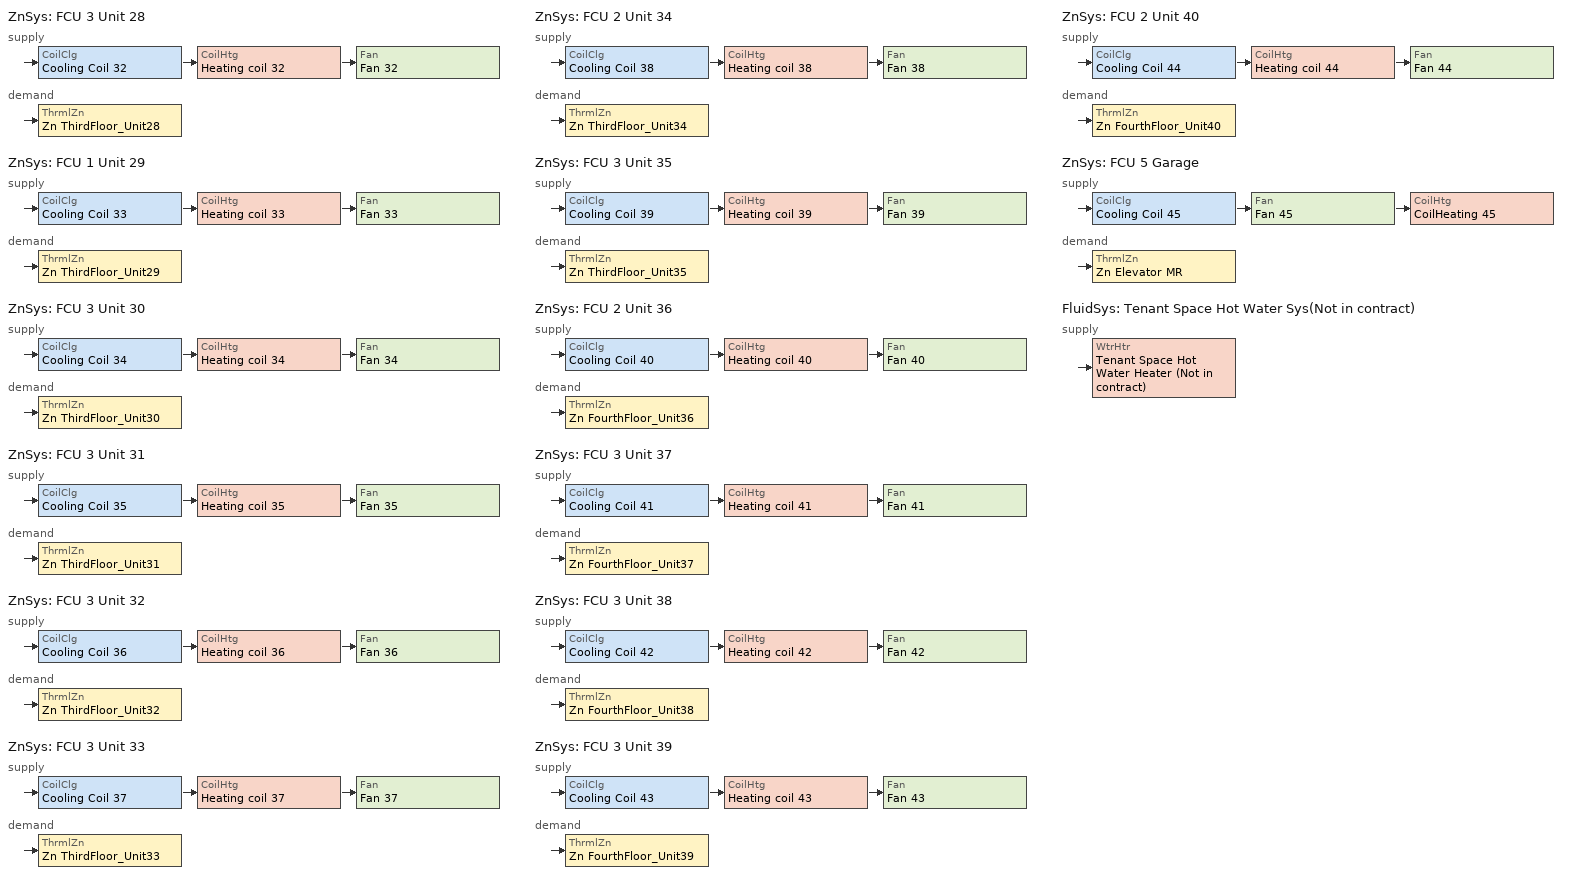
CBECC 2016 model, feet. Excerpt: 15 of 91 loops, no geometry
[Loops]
ZnSys 'FCU 3 Unit 28'
 supply: CoilClg 'Cooling Coil 32' > CoilHtg 'Heating coil 32' > Fan 'Fan 32'
 demand: ThrmlZn 'Zn ThirdFloor_Unit28'
ZnSys 'FCU 1 Unit 29'
 supply: CoilClg 'Cooling Coil 33' > CoilHtg 'Heating coil 33' > Fan 'Fan 33'
 demand: ThrmlZn 'Zn ThirdFloor_Unit29'
ZnSys 'FCU 3 Unit 30'
 supply: CoilClg 'Cooling Coil 34' > CoilHtg 'Heating coil 34' > Fan 'Fan 34'
 demand: ThrmlZn 'Zn ThirdFloor_Unit30'
ZnSys 'FCU 3 Unit 31'
 supply: CoilClg 'Cooling Coil 35' > CoilHtg 'Heating coil 35' > Fan 'Fan 35'
 demand: ThrmlZn 'Zn ThirdFloor_Unit31'
ZnSys 'FCU 3 Unit 32'
 supply: CoilClg 'Cooling Coil 36' > CoilHtg 'Heating coil 36' > Fan 'Fan 36'
 demand: ThrmlZn 'Zn ThirdFloor_Unit32'
ZnSys 'FCU 3 Unit 33'
 supply: CoilClg 'Cooling Coil 37' > CoilHtg 'Heating coil 37' > Fan 'Fan 37'
 demand: ThrmlZn 'Zn ThirdFloor_Unit33'
ZnSys 'FCU 2 Unit 34'
 supply: CoilClg 'Cooling Coil 38' > CoilHtg 'Heating coil 38' > Fan 'Fan 38'
 demand: ThrmlZn 'Zn ThirdFloor_Unit34'
ZnSys 'FCU 3 Unit 35'
 supply: CoilClg 'Cooling Coil 39' > CoilHtg 'Heating coil 39' > Fan 'Fan 39'
 demand: ThrmlZn 'Zn ThirdFloor_Unit35'
ZnSys 'FCU 2 Unit 36'
 supply: CoilClg 'Cooling Coil 40' > CoilHtg 'Heating coil 40' > Fan 'Fan 40'
 demand: ThrmlZn 'Zn FourthFloor_Unit36'
ZnSys 'FCU 3 Unit 37'
 supply: CoilClg 'Cooling Coil 41' > CoilHtg 'Heating coil 41' > Fan 'Fan 41'
 demand: ThrmlZn 'Zn FourthFloor_Unit37'
ZnSys 'FCU 3 Unit 38'
 supply: CoilClg 'Cooling Coil 42' > CoilHtg 'Heating coil 42' > Fan 'Fan 42'
 demand: ThrmlZn 'Zn FourthFloor_Unit38'
ZnSys 'FCU 3 Unit 39'
 supply: CoilClg 'Cooling Coil 43' > CoilHtg 'Heating coil 43' > Fan 'Fan 43'
 demand: ThrmlZn 'Zn FourthFloor_Unit39'
ZnSys 'FCU 2 Unit 40'
 supply: CoilClg 'Cooling Coil 44' > CoilHtg 'Heating coil 44' > Fan 'Fan 44'
 demand: ThrmlZn 'Zn FourthFloor_Unit40'
ZnSys 'FCU 5 Garage'
 supply: CoilClg 'Cooling Coil 45' > Fan 'Fan 45' > CoilHtg 'CoilHeating 45'
 demand: ThrmlZn 'Zn Elevator MR'
FluidSys 'Tenant Space Hot Water Sys(Not in contract)'
 supply: WtrHtr 'Tenant Space Hot Water Heater (Not in contract)'
[ZnSys] Status=New; Type=SZHP; SubType=Split1Phase; Cnt=1; ClgDsgnSupAirTemp=54; DuctIns=0; DuctLctn=Conditioned; HERSDuctReq=0; HERSDuctTested=0; NRCAMch02A=0; NRCAMch06A=0; NRCAMch07A=0; NRCAMch08A=0; NRCAMch10A=0; NRCAMch11A=0; NRCAMch12A=0; NRCAMch13A=0; NRCAMch14A=0; NRCAMch16A=0; NRCAMch18A=0
Name | FanCtrl | HtgDsgnSupAirTemp | IsComplexSys
FCU 3 Unit 28; FCU 1 Unit 29; FCU 3 Unit 30; FCU 3 Unit 31; FCU 3 Unit 32; FCU 3 Unit 33; FCU 2 Unit 34; FCU 3 Unit 35; FCU 2 Unit 36; FCU 3 Unit 37; FCU 3 Unit 38; FCU 3 Unit 39 | Cycling | 85 | 0
FCU 2 Unit 40 | Cycling | 85 | 1
FCU 5 Garage | Continuous |  | 0
[CoilClg] Type=DirectExpansion; FuelSrc=Electric; NumClgStages=1; BypassMinEffCheck=0; CndsrType=Air
Name | Sys | CapTotGrossRtd | CapTotNetRtd | DXSEER | DXEER
Cooling Coil 32 | FCU 3 Unit 28 | 18779.8 | 18000 | 18.5 | 12.5
Cooling Coil 33 | FCU 1 Unit 29 | 9389.91 | 9000 | 17.8 | 11.1
Cooling Coil 34 | FCU 3 Unit 30 | 18779.8 | 18000 | 18.5 | 12.5
Cooling Coil 35 | FCU 3 Unit 31 | 18779.8 | 18000 | 18.5 | 12.5
Cooling Coil 36 | FCU 3 Unit 32 | 18779.8 | 18000 | 18.5 | 12.5
Cooling Coil 37 | FCU 3 Unit 33 | 18779.8 | 18000 | 18.5 | 12.5
Cooling Coil 38 | FCU 2 Unit 34 | 12519.9 | 12000 | 19.4 | 11.6
Cooling Coil 39 | FCU 3 Unit 35 | 18779.8 | 18000 | 18.5 | 12.5
Cooling Coil 40 | FCU 2 Unit 36 | 12519.9 | 12000 | 19.4 | 11.6
Cooling Coil 41 | FCU 3 Unit 37 | 18779.8 | 18000 | 18.5 | 12.5
Cooling Coil 42 | FCU 3 Unit 38 | 18779.8 | 18000 | 18.5 | 12.5
Cooling Coil 43 | FCU 3 Unit 39 | 18779.8 | 18000 | 18.5 | 12.5
Cooling Coil 44 | FCU 2 Unit 40 | 12519.9 | 12000 | 19.4 | 11.6
Cooling Coil 45 | FCU 5 Garage | 12519.9 | 12000 | 19 | 12.5
[CoilHtg] Type=HeatPump
Name | Sys | FuelSrc | CapTotGrossRtd | CapTotNetRtd | CndsrType | HtPumpHSPF | HtPumpCOP | BypassMinEffCheck | HtPumpCprsrLockoutTemp | HtPumpSuppTemp | HtPumpCrankcaseHtrCap | HtPumpCrankcaseCtrlTemp | HtPumpDefHtSrc | HtPumpDefHtrCap | HtPumpDefCtrl
Heating coil 32 | FCU 3 Unit 28 | Electric | 0 | 18000 | Air | 10.3 | 3.8 | 0 | 32 | -20 | 0 | 0 | Electric | 0 | OnDemand
Heating coil 33 | FCU 1 Unit 29 | Electric | 0 | 9000 | Air | 10.3 | 4.1 | 0 | 32 | -20 | 0 | 0 | Electric | 0 | OnDemand
Heating coil 34 | FCU 3 Unit 30 | Electric | 0 | 18000 | Air | 10.3 | 3.8 | 0 | 32 | -20 | 0 | 0 | Electric | 0 | OnDemand
Heating coil 35 | FCU 3 Unit 31 | Electric | 0 | 18000 | Air | 10.3 | 3.8 | 0 | 32 | -20 | 0 | 0 | Electric | 0 | OnDemand
Heating coil 36 | FCU 3 Unit 32 | Electric | 0 | 18000 | Air | 10.3 | 3.8 | 0 | 32 | -20 | 0 | 0 | Electric | 0 | OnDemand
Heating coil 37 | FCU 3 Unit 33 | Electric | 0 | 18000 | Air | 10.3 | 3.8 | 0 | 32 | -20 | 0 | 0 | Electric | 0 | OnDemand
Heating coil 38 | FCU 2 Unit 34 | Electric | 0 | 12000 | Air | 10.6 | 3.7 | 0 | 32 | -20 | 0 | 0 | Electric | 0 | OnDemand
Heating coil 39 | FCU 3 Unit 35 | Electric | 0 | 18000 | Air | 10.3 | 3.8 | 0 | 32 | -20 | 0 | 0 | Electric | 0 | OnDemand
Heating coil 40 | FCU 2 Unit 36 | Electric | 0 | 12000 | Air | 10.6 | 3.7 | 0 | 32 | -20 | 0 | 0 | Electric | 0 | OnDemand
Heating coil 41 | FCU 3 Unit 37 | Electric | 0 | 18000 | Air | 10.3 | 3.8 | 0 | 32 | -20 | 0 | 0 | Electric | 0 | OnDemand
Heating coil 42 | FCU 3 Unit 38 | Electric | 0 | 18000 | Air | 10.3 | 3.8 | 0 | 32 | -20 | 0 | 0 | Electric | 0 | OnDemand
Heating coil 43 | FCU 3 Unit 39 | Electric | 0 | 18000 | Air | 10.3 | 3.8 | 0 | 32 | -20 | 0 | 0 | Electric | 0 | OnDemand
Heating coil 44 | FCU 2 Unit 40 | Electric | 0 | 12000 | Air | 10.6 | 3.7 | 0 | 32 | -20 | 0 | 0 | Electric | 0 | OnDemand
CoilHeating 45 | FCU 5 Garage |  | 1 | 1 |  | 10.6 | 3.7
[Fan] CtrlMthd=ConstantVolume; Class=Centrifugal; CentType=AirFoil; ModelingMthd=StaticPressure; FlowEff=0.5; MtrHP=0.083; MtrType=Open; MtrPoleCnt=4; MtrEff=0.855; MtrPos=InAirStream
Name | Sys | FlowCap | TotStaticPress
Fan 32 | FCU 3 Unit 28 | 675 | 0.3
Fan 33 | FCU 1 Unit 29 | 340 | 0.2
Fan 34 | FCU 3 Unit 30 | 675 | 0.3
Fan 35 | FCU 3 Unit 31 | 675 | 0.3
Fan 36 | FCU 3 Unit 32 | 675 | 0.3
Fan 37 | FCU 3 Unit 33 | 675 | 0.3
Fan 38 | FCU 2 Unit 34 | 400 | 0.2
Fan 39 | FCU 3 Unit 35 | 675 | 0.3
Fan 40 | FCU 2 Unit 36 | 400 | 0.2
Fan 41 | FCU 3 Unit 37 | 675 | 0.3
Fan 42 | FCU 3 Unit 38 | 675 | 0.3
Fan 43 | FCU 3 Unit 39 | 675 | 0.3
Fan 44 | FCU 2 Unit 40 | 400 | 0.2
Fan 45 | FCU 5 Garage | 400 | 0.3
[FluidSys]
Tenant Space Hot Water Sys(Not in contract): Type=ServiceHotWater
[WtrHtr]
Tenant Space Hot Water Heater (Not in contract): Sys=Tenant Space Hot Water Sys(Not in contract); FluidSegOutRef=SHW; FluidSegMakeupRef=SHW MakeUp; StorCap=300; EF=0.8; RE=0.65; CapRtd=20000
[FluidSeg] Sys=Tenant Space Hot Water Sys(Not in contract)
Name | Type
SHW | PrimarySupply
SHW MakeUp | MakeupFluid
